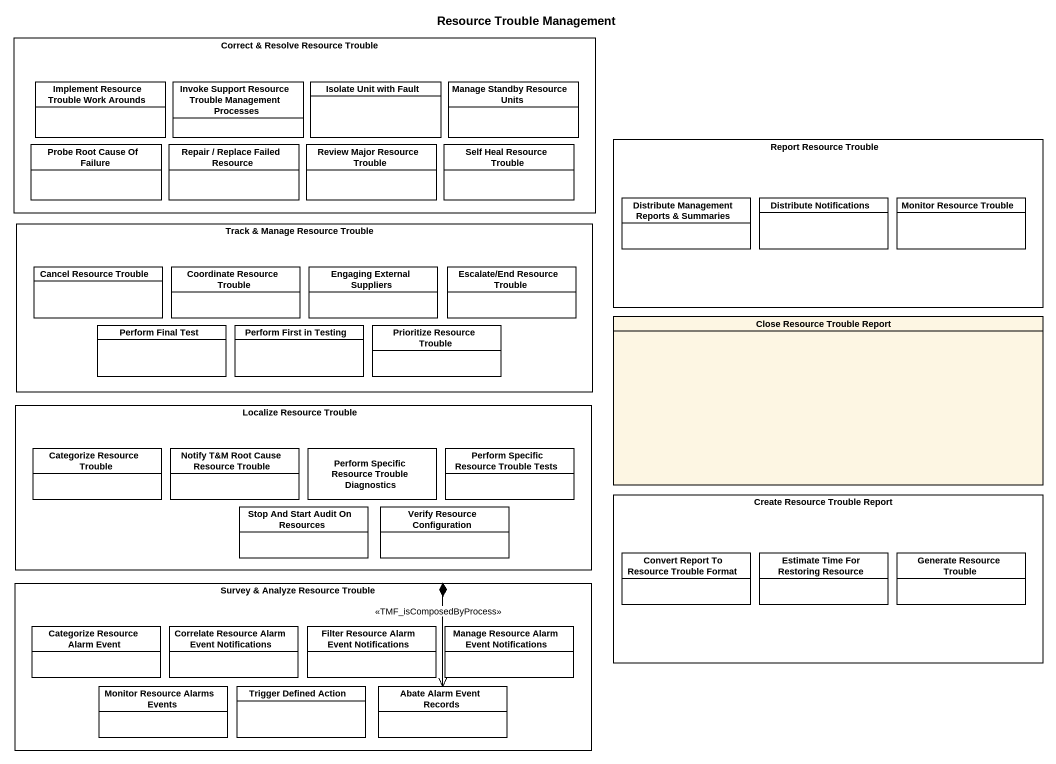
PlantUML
@startuml
title Resource Trouble Management
hide circle
hide empty members
rectangle "Correct & Resolve Resource Trouble" as Correct_Resolve_Resource {
  class "Implement Resource Trouble Work Arounds" as Implement_Resource_Trouble #FFFFFF
  class "Invoke Support Resource Trouble Management Processes" as Invoke_Support_Resource #FFFFFF
  class "Isolate Unit with Fault" as Isolate_Unit_with_Fault #FFFFFF
  class "Manage Standby Resource Units" as Manage_Standby_Resource #FFFFFF
  class "Probe Root Cause Of Failure" as Probe_Root_Cause_Of_Failure #FFFFFF
  class "Repair / Replace Failed Resource" as Repair_Replace_Failed #FFFFFF
  class "Review Major Resource Trouble" as Review_Major_Resource #FFFFFF
  class "Self Heal Resource Trouble" as Self_Heal_Resource_Trouble #FFFFFF
}
rectangle "Report Resource Trouble" as Report_Resource_Trouble {
  class "Distribute Management Reports & Summaries" as Distribute_Management #FFFFFF
  class "Distribute Notifications" as Distribute_Notifications #FFFFFF
  class "Monitor Resource Trouble" as Monitor_Resource_Trouble #FFFFFF
}
rectangle "Track & Manage Resource Trouble" as Track_Manage_Resource {
  class "Cancel Resource Trouble" as Cancel_Resource_Trouble #FFFFFF
  class "Coordinate Resource Trouble" as Coordinate_Resource_Trouble #FFFFFF
  class "Engaging External Suppliers" as Engaging_External_Suppliers #FFFFFF
  class "Escalate/End Resource Trouble" as Escalate_End_Resource #FFFFFF
  class "Perform Final Test" as Perform_Final_Test #FFFFFF
  class "Perform First in Testing" as Perform_First_in_Testing #FFFFFF
  class "Prioritize Resource Trouble" as Prioritize_Resource_Trouble #FFFFFF
}
class "Close Resource Trouble Report" as Close_Resource_Trouble
rectangle "Localize Resource Trouble" as Localize_Resource_Trouble {
  class "Categorize Resource Trouble" as Categorize_Resource_Trouble #FFFFFF
  class "Notify T&M Root Cause Resource Trouble" as Notify_T_M_Root_Cause #FFFFFF
  class "Perform Specific Resource Trouble Diagnostics" as Perform_Specific_Resource #FFFFFF
  class "Perform Specific Resource Trouble Tests" as Perform_Specific_Resource_2 #FFFFFF
  class "Stop And Start Audit On Resources" as Stop_And_Start_Audit_On #FFFFFF
  class "Verify Resource Configuration" as Verify_Resource #FFFFFF
}
rectangle "Create Resource Trouble Report" as Create_Resource_Trouble {
  class "Convert Report To Resource Trouble Format" as Convert_Report_To_Resource #FFFFFF
  class "Estimate Time For Restoring Resource" as Estimate_Time_For_Restoring #FFFFFF
  class "Generate Resource Trouble" as Generate_Resource_Trouble #FFFFFF
}
rectangle "Survey & Analyze Resource Trouble" as Survey_Analyze_Resource {
  class "Categorize Resource Alarm Event" as Categorize_Resource_Alarm #FFFFFF
  class "Correlate Resource Alarm Event Notifications" as Correlate_Resource_Alarm #FFFFFF
  class "Filter Resource Alarm Event Notifications" as Filter_Resource_Alarm_Event #FFFFFF
  class "Manage Resource Alarm Event Notifications" as Manage_Resource_Alarm_Event #FFFFFF
  class "Monitor Resource Alarms Events" as Monitor_Resource_Alarms #FFFFFF
  class "Trigger Defined Action" as Trigger_Defined_Action #FFFFFF
  class "Abate Alarm Event Records" as Abate_Alarm_Event_Records #FFFFFF
}
Abate_Alarm_Event_Records <-left-* Survey_Analyze_Resource : <<TMF_isComposedByProcess>>
@enduml
